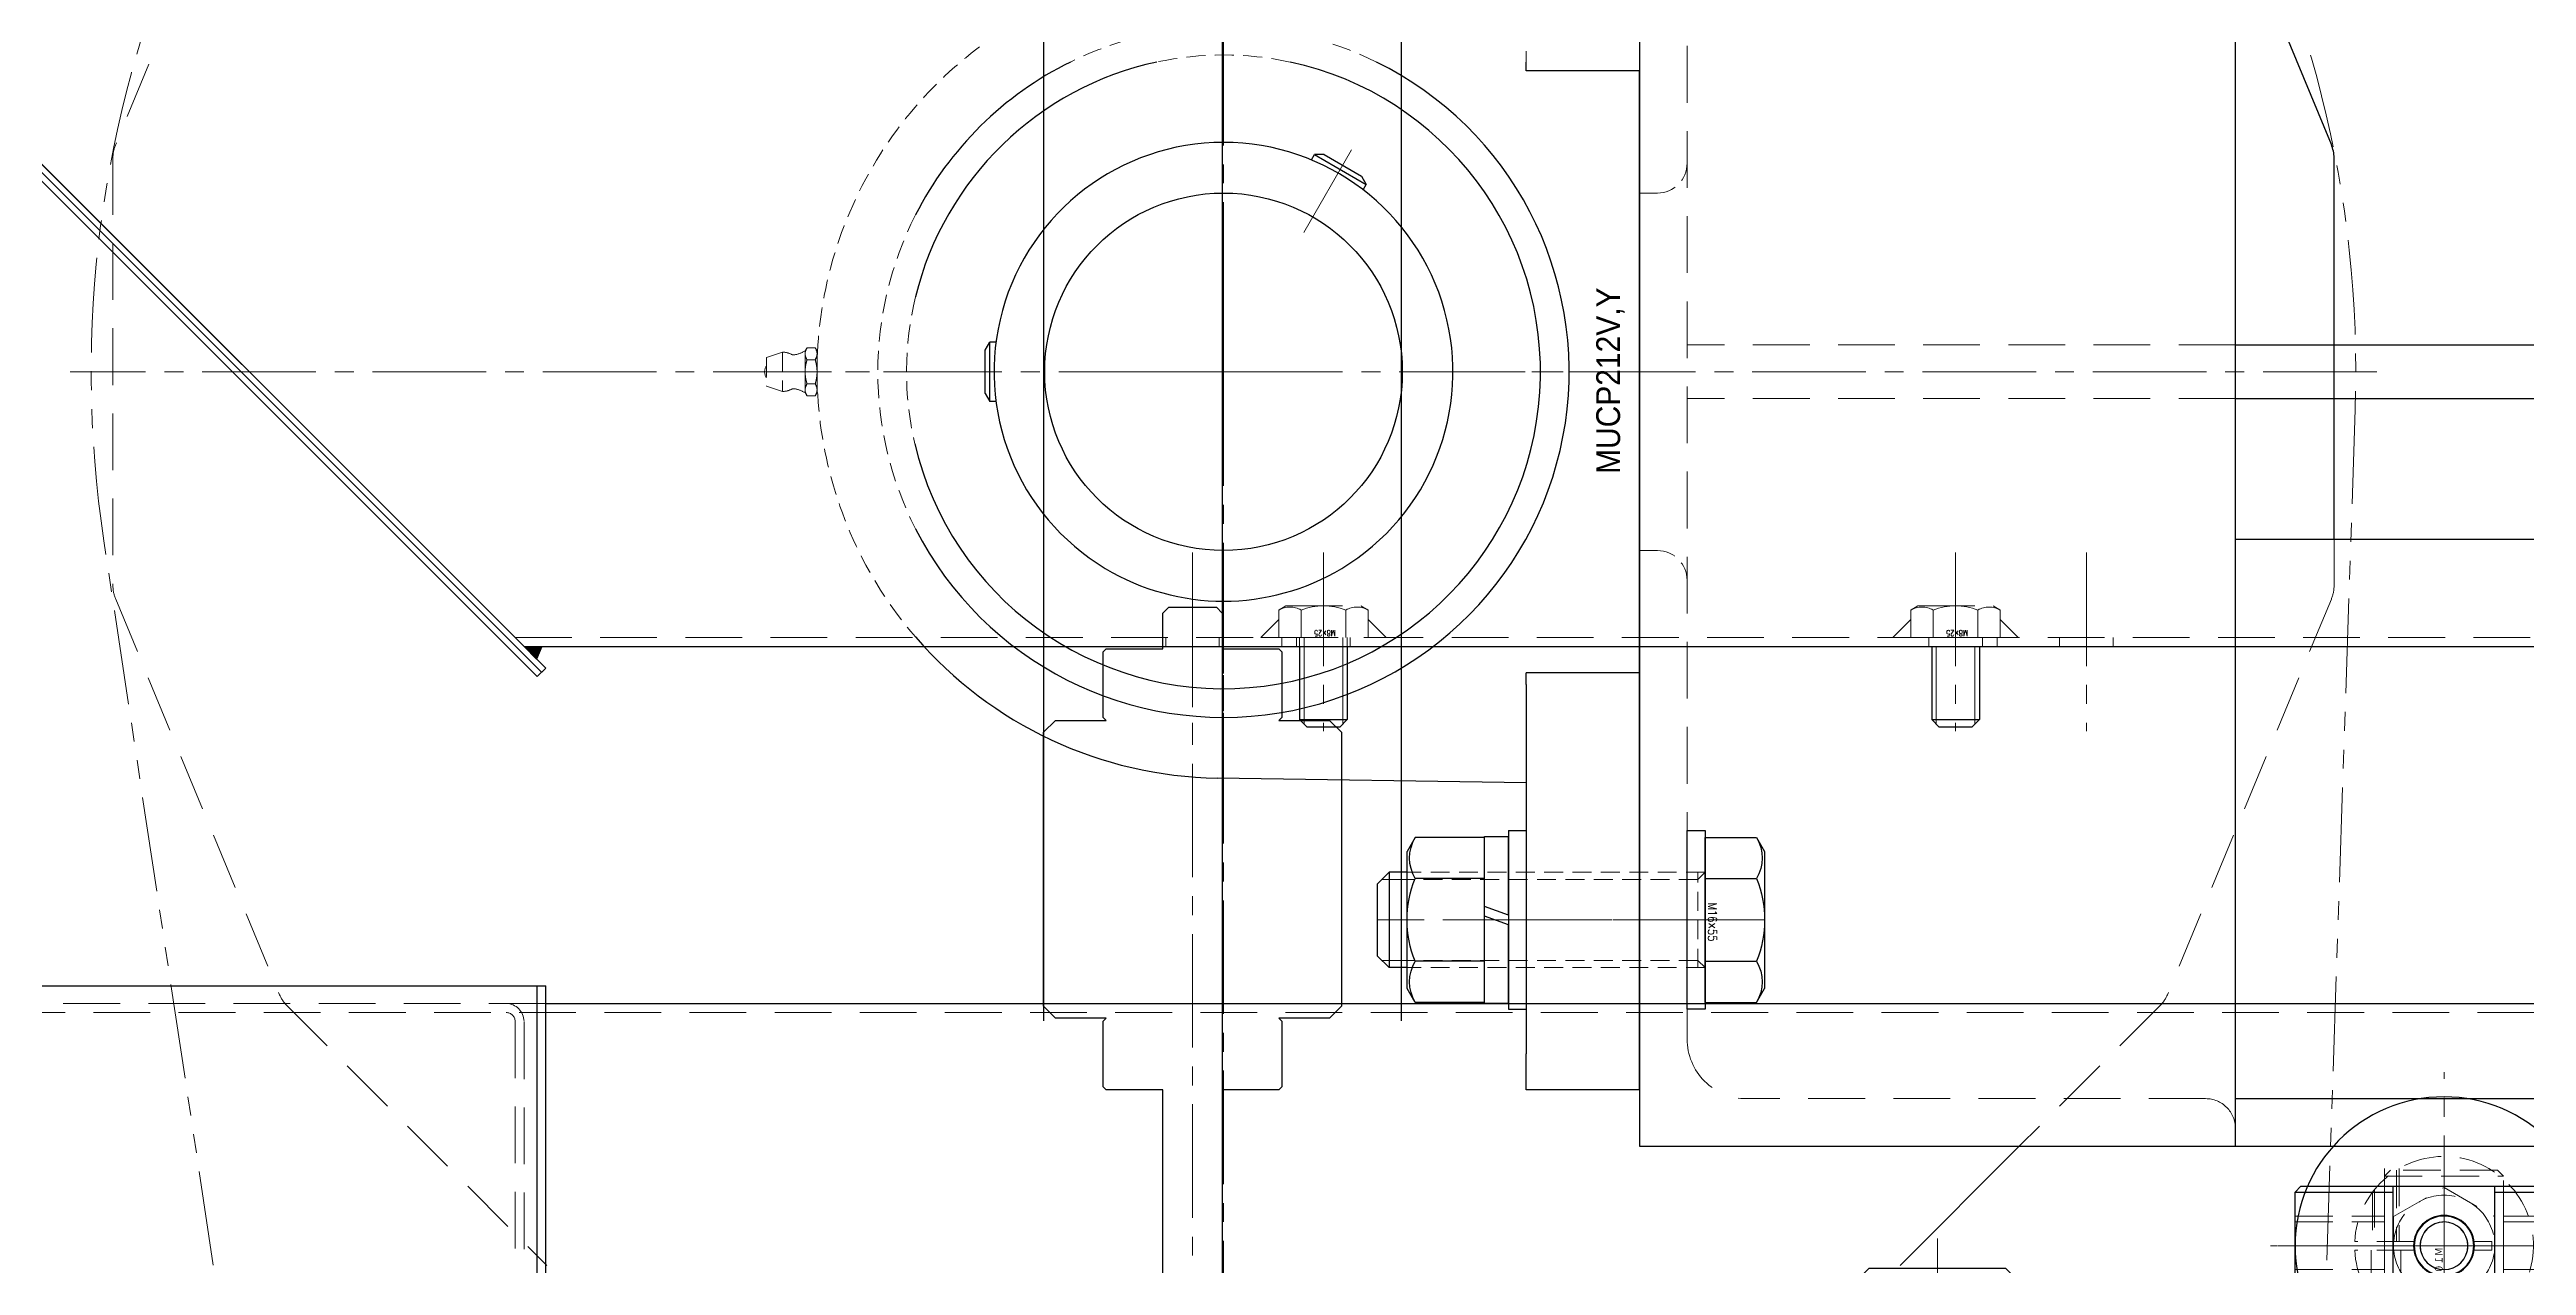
# Model space of a CAD drawing. Header units: millimetres. Extents: x 0 to 51411, y 0 to 16902.
# Drawn here: x 7376.4 to 7792.1, y 15250.9 to 15455 of the extents above; entities that cross this region are included whole.
import ezdxf

# ---------------------------------------------------------------- set-up
doc = ezdxf.new("R2010")
doc.units = ezdxf.units.MM
for name, pattern in [('CENTER2', [28.575, 19.05, -3.175, 3.175, -3.175]), ('HIDDEN', [9.525, 6.35, -3.175]), ('HIDDEN2', [4.7625, 3.175, -1.5875]), ('PHANTOM2', [31.75, 15.875, -3.175, 3.175, -3.175, 3.175, -3.175])]:
    doc.linetypes.add(name, pattern=pattern)
for name, color, linetype, lineweight in [('01_外形線', 7, 'Continuous', 25), ('02_細線', 5, 'Continuous', 13), ('03_かくれ線', 6, 'HIDDEN2', 13), ('04_HIDDEN', 2, 'HIDDEN', 13), ('04_中心線', 1, 'CENTER2', 9), ('05_CENTER', 4, 'CENTER2', 13), ('06_PHANTOM', 2, 'PHANTOM2', 13)]:
    doc.layers.add(name, color=color, linetype=linetype, lineweight=lineweight)
doc.layers.add('10_DRAFT', color=8, linetype='Continuous', lineweight=0, plot=False)
doc.layers.add('10_補助線', color=8, linetype='Continuous', lineweight=13, plot=False)
doc.styles.add('KANJI0', font='txt.shx', dxfattribs={"width": 0.9, "height": 30, "bigfont": 'bigfont'})
doc.styles.add('KSS_TXT', font='txt.shx', dxfattribs={"bigfont": 'extfont2.shx'})
doc.styles.add('KSS_TXT_L', font='txt.shx', dxfattribs={"height": 9, "bigfont": 'extfont2.shx'})
doc.styles.get("Standard").update_dxf_attribs({"font": 'arial.ttf'})
doc.styles.add('寸法用', font='simplex.shx', dxfattribs={"width": 0.8, "bigfont": '@extfont2.shx'})

# ---------------------------------------------------------------- blocks, each defined once
blk = doc.blocks.new('A$C630344D5_1_1_1')
at = {"color": 0}
blk.add_lwpolyline([(1160, 150.2), (280, 150.2, -0.037623), (275.52, 150.54), (28.38, 187.87, 1.096072), (6.32, -189.89), (309, -179.82, -0.030069), (312.61, -179.91), (1997.39, -326.79, 0.610481), (2025.81, -281.61), (1921.29, -105.09, -0.309422), (1923.51, -71.27), (2106.95, 162.34, 0.68117), (2034, 286.77), (1164.64, 150.56, -0.038872), (1160, 150.2)], format="xyb", dxfattribs=at)
at = {"layer": '10_DRAFT'}
for p, q in [((0, -5.43), (0, 5.43)), ((5.43, 0), (-5.43, 0))]:
    blk.add_line(p, q, dxfattribs=at)
blk = doc.blocks.new('*U1395')
at = {"layer": '04_中心線', "color": 0, "linetype": 'CENTER2', "transparency": 16777216}
for p, q in [((0, 38), (0, 193.5)), ((-193.5, 0), (-38, 0)), ((38, 0), (193.5, 0)), ((0, -193.5), (0, -38))]:
    blk.add_line(p, q, dxfattribs=at)
at = {"layer": '04_中心線', "color": 0, "linetype": 'Continuous', "transparency": 16777216}
for p, q in [((0, -19), (0, 19)), ((-19, 0), (19, 0))]:
    blk.add_line(p, q, dxfattribs=at)
blk = doc.blocks.new('A$C3C4F31BA_1_1')
h = blk.add_hatch()
h.set_pattern_fill('_USER', color=3, scale=3, angle=45, pattern_type=0)
h.set_pattern_definition([(45, (-21390.35, -7713.919), (-2.12132034, 2.12132034), [])])
h.paths.add_polyline_path([(0, 27), (0, 24), (106.5, 24), (106.5, 27)])
h.paths.add_polyline_path([(-106.5, 27), (-106.5, 24), (0, 24), (0, 27)])
h.paths.add_polyline_path([(0, -27), (0, -24), (-106.5, -24), (-106.5, -27)])
h.paths.add_polyline_path([(106.5, -27), (106.5, -24), (0, -24), (0, -27)])
at = {"color": 0}
for p, q in [((-106.5, 27), (-106.5, -27)), ((106.5, 27), (106.5, -27)), ((-111, 17.5), (-112, 16.5)), ((-111, -17.5), (-111, 17.5)), ((-107.5, 17.5), (-111, 17.5)), ((107.5, 17.5), (119.5, 17.5)), ((119.5, 17.5), (120.5, 16.5)), ((119.5, -17.5), (119.5, 17.5)), ((-189.5, 12.5), (-190.5, 11.5)), ((-189.5, 12.5), (-112, 12.5)), ((-189.5, 4), (-189.5, 12.5)), ((-112, 16.5), (-112, -16.5)), ((120.5, 16.5), (120.5, -16.5)), ((158.5, 12.5), (120.5, 12.5)), ((158.5, 12.5), (158.5, -12.5)), ((158.5, 12.5), (159.5, 11.5)), ((-190.5, 11.5), (-190.5, -11.5)), ((159.5, 11.5), (159.5, -11.5)), ((-190.5, 4), (-134.5, 4)), ((-190.5, -4), (-134.5, -4)), ((-189.5, -4), (-189.5, -12.5)), ((-190.5, -11.5), (-189.5, -12.5)), ((159.5, -11.5), (158.5, -12.5)), ((-189.5, -12.5), (-112, -12.5)), ((-112, -16.5), (-111, -17.5)), ((120.5, -16.5), (119.5, -17.5)), ((158.5, -12.5), (120.5, -12.5)), ((-111, -17.5), (-107.5, -17.5)), ((119.5, -17.5), (107.5, -17.5))]:
    blk.add_line(p, q, dxfattribs=at)
blk.add_lwpolyline([(-106.5, -27), (106.5, -27), (107.5, -26), (107.5, 26), (106.5, 27), (-106.5, 27), (-107.5, 26), (-107.5, -26)], close=True, dxfattribs=at)
blk.add_arc((-134.5, 0), 4, 270, 90, dxfattribs=at)
at = {"layer": '04_HIDDEN'}
for p, q in [((-107.5, 24), (107.5, 24)), ((-107.5, -24), (107.5, -24))]:
    blk.add_line(p, q, dxfattribs=at)
for points in [[(-190.5, -4), (-174.5, -4), (-174.5, 4), (-190.5, 4)], [(-190.5, -3.25), (-170.5, -3.25), (-170.5, 3.25), (-190.5, 3.25)], [(-170.5, -3.25), (-168.62, 0), (-170.5, 3.25)]]:
    blk.add_lwpolyline(points, dxfattribs=at)
at = {"layer": '05_CENTER'}
blk.add_line((-194.76, 0), (164.5, 0), dxfattribs=at)
at = {"layer": '10_DRAFT'}
blk.add_line((0, 27), (0, -27), dxfattribs=at)
at = {"layer": '10_DRAFT', "style": 'KSS_TXT'}
blk.add_text('④', height=6, dxfattribs=at).set_placement((7.27, 1.61))
blk = doc.blocks.new('MUCAFL204Jc_1_1')
at = {"color": 0}
for p, q in [((-24.06, 29.55), (-12, 30)), ((-12, 30), (0, 30)), ((0, 30), (0, -30)), ((-25.5, 28.05), (-25.5, -28.05)), ((-9, 10.48), (-9, 27.35)), ((-33.3, 14.5), (-25.5, 14.5)), ((-33.3, 14.5), (-33.3, -14.5)), ((-31.8, 15.5), (-30.93, 16)), ((-25.8, 15.5), (-31.8, 15.5)), ((-31.8, 14.5), (-31.8, 15.5)), ((-31.25, 14.5), (-31.25, 15.82)), ((-26.67, 16), (-30.93, 16)), ((-25.8, 15.5), (-26.67, 16)), ((-26.35, 14.5), (-26.35, 15.82)), ((-25.8, 14.5), (-25.8, 15.5)), ((-12, 11.5), (-12, -11.5)), ((-9, 11.5), (-12, 11.5)), ((-9, -11.5), (-12, -11.5)), ((-9, -10.48), (-9, -27.35)), ((-33.3, -14.5), (-25.5, -14.5)), ((-24.06, -29.55), (-12, -30)), ((-12, -30), (0, -30))]:
    blk.add_line(p, q, dxfattribs=at)
at = {"color": 0, "linetype": 'CENTER2'}
blk.add_line((-28.8, 19), (-28.8, 7), dxfattribs=at)
at = {"color": 0, "linetype": 'HIDDEN'}
for p, q in [((-25.5, 14.5), (-2.3, 14.5)), ((-2.3, 14.5), (-2.3, -14.5)), ((-33.3, 10), (-2.3, 10)), ((-12, 6), (0, 6)), ((-12, -6), (0, -6)), ((-33.3, -10), (-2.3, -10)), ((-25.5, -14.5), (-2.3, -14.5))]:
    blk.add_line(p, q, dxfattribs=at)
at = {"color": 0}
for centre, start, end in [((-24, 28.05), 92.1211, 180), ((-24, -28.05), 180, 267.8789)]:
    blk.add_arc(centre, 1.5, start, end, dxfattribs=at)
at = {"layer": '10_DRAFT'}
for p, q in [((-23.5, 21.91), (-23.5, -21.91)), ((-15, 23.5), (-15, -23.5)), ((-6.5, 21.91), (-6.5, -21.91)), ((-33.3, 0), (0, 0))]:
    blk.add_line(p, q, dxfattribs=at)
for start, end in [(68.7952, 111.2048), (248.7952, 291.2048)]:
    blk.add_arc((-15, 0), 23.5, start, end, dxfattribs=at)
blk = doc.blocks.new('A$C7E374867_2_1')
at = {"color": 0, "linetype": 'CENTER2'}
blk.add_line((0, -29), (0, 14), dxfattribs=at)
at = {"color": 0}
for p, q in [((-9.81, 11), (9.81, 11)), ((-9.81, 4), (-9.81, 11)), ((-4.91, 4), (-4.91, 11)), ((4.91, 4), (4.91, 11)), ((9.81, 4), (9.81, 11)), ((-11, 1.5), (11, 1.5)), ((-11, 1.5), (-11, 0)), ((-11, 0), (11, 0)), ((9.81, 4), (-9.81, 4)), ((-9.25, 4), (-9.25, 1.5)), ((0, 1.5), (-2.5, 4)), ((0, 4), (2.5, 1.5)), ((9.25, 1.5), (9.25, 4)), ((11, 0), (11, 1.5))]:
    blk.add_line(p, q, dxfattribs=at)
at = {"color": 0, "linetype": 'HIDDEN'}
for p, q in [((-5, -26), (-5, 0)), ((-4.19, -26), (-4.19, 0)), ((4.19, -26), (4.19, 0)), ((5, -26), (5, 0)), ((-5, -26), (5, -26))]:
    blk.add_line(p, q, dxfattribs=at)
at = {"layer": '10_DRAFT', "style": 'KSS_TXT_L'}
blk.add_text('BT-M10x30L,SW,PW', height=0.3, dxfattribs=at).set_placement((5.05, 10.66))
blk = doc.blocks.new('A$C57F27D4C_1_1')
at = {"color": 0}
for p, q in [((-175, 10), (-175, -10)), ((175, 10), (175, -10))]:
    blk.add_line(p, q, dxfattribs=at)
blk.add_lwpolyline([(-104, -10), (104, -10), (105, -9), (105, 29), (104, 30), (-104, 30), (-105, 29), (-105, -9)], close=True, dxfattribs=at)
for points in [[(105, 10), (175, 10), (176, 9), (176, -9), (175, -10), (-175, -10), (-176, -9), (-176, 9), (-175, 10)], [(-175, 10), (-105, 10)]]:
    blk.add_lwpolyline(points, dxfattribs=at)
for centre in [(-80, 20), (0, 20), (80, 20)]:
    blk.add_circle(centre, 3.5, dxfattribs=at)
at = {"layer": '04_HIDDEN'}
blk.add_lwpolyline([(-105, 10), (105, 10)], dxfattribs=at)
at = {"layer": '05_CENTER'}
for p, q in [((-80, 14.16), (-80, 25.84)), ((0, 14.16), (0, 25.84)), ((80, 14.16), (80, 25.84)), ((-74.16, 20), (-85.84, 20)), ((5.84, 20), (-5.84, 20)), ((85.84, 20), (74.16, 20)), ((-181, 0), (181, 0))]:
    blk.add_line(p, q, dxfattribs=at)
at = {"layer": '10_DRAFT'}
blk.add_line((0, -10), (0, 30), dxfattribs=at)
at = {"layer": '10_DRAFT', "style": 'KSS_TXT'}
blk.add_text('③', height=6, dxfattribs=at).set_placement((-13.25, 1.61))
blk = doc.blocks.new('A$C1CDC73D4_1_1')
at = {"color": 3}
blk.add_line((105, 80), (-105, 80), dxfattribs=at)
at = {"color": 0}
blk.add_lwpolyline([(-105, -8), (-105, 83), (-103, 85), (103, 85), (105, 83), (105, -8), (103, -10), (-103, -10)], close=True, dxfattribs=at)
for points in [[(-76.5, 15), (-76.5, 25, 1), (-83.5, 25), (-83.5, 15, 1)], [(3.5, 15), (3.5, 25, 1), (-3.5, 25), (-3.5, 15, 1)], [(83.5, 15), (83.5, 25, 1), (76.5, 25), (76.5, 15, 1)]]:
    blk.add_lwpolyline(points, format="xyb", close=True)
at = {"layer": '05_CENTER'}
for p, q in [((-80, 31.5), (-80, 8.5)), ((0, 31.5), (0, 8.5)), ((80, 31.5), (80, 8.5)), ((-73.5, 25), (-86.5, 25)), ((6.5, 25), (-6.5, 25)), ((86.5, 25), (73.5, 25)), ((-73.5, 20), (-86.5, 20)), ((6.5, 20), (-6.5, 20)), ((86.5, 20), (73.5, 20)), ((-73.5, 15), (-86.5, 15)), ((6.5, 15), (-6.5, 15)), ((86.5, 15), (73.5, 15))]:
    blk.add_line(p, q, dxfattribs=at)
blk = doc.blocks.new('6b_1_1')
at = {"color": 0}
for p, q in [((-2.87, 4.98), (-5.75, 0)), ((2.88, 4.98), (-2.87, 4.98)), ((5.75, 0), (2.88, 4.98)), ((-5.75, 0), (-2.87, -4.98)), ((2.88, -4.98), (5.75, 0)), ((-2.87, -4.98), (2.88, -4.98))]:
    blk.add_line(p, q, dxfattribs=at)
at = {"color": 0, "linetype": 'CENTER2'}
for p, q in [((0, -7.47), (0, 7.47)), ((7.47, 0), (-7.47, 0))]:
    blk.add_line(p, q, dxfattribs=at)
at = {"color": 0}
for radius in [6.5, 4.98, 3, 2.5]:
    blk.add_circle((0, 0), radius, dxfattribs=at)
at = {"layer": '10_DRAFT', "style": 'KSS_TXT'}
blk.add_text('M6', height=0.8, dxfattribs=at).set_placement((0.08, 0.06))
blk = doc.blocks.new('A$C5AB923D3_1_1_1')
at = {"color": 0}
for radius in [25, 5.1]:
    blk.add_circle((0, 0), radius, dxfattribs=at)
at = {"layer": '05_CENTER'}
for p, q in [((0, -29.13), (0, 29.13)), ((29.13, 0), (-29.13, 0))]:
    blk.add_line(p, q, dxfattribs=at)
blk = doc.blocks.new('SCS10-12b_1_1_1')
at = {"color": 0, "linetype": 'CENTER2'}
for p, q in [((0, 16.38), (0, -16.38)), ((-16.38, 0), (16.38, 0)), ((-12.97, -10), (12.97, -10))]:
    blk.add_line(p, q, dxfattribs=at)
at = {"color": 0}
for p, q in [((-0.75, 8), (-0.75, 4.94)), ((-0.75, 8), (0.75, 8)), ((0.75, 8), (0.75, 4.94)), ((-0.75, -4.94), (-0.75, -14.98)), ((0.75, -4.94), (0.75, -14.98))]:
    blk.add_line(p, q, dxfattribs=at)
at = {"color": 0, "linetype": 'HIDDEN'}
for p, q in [((-12.99, -7.5), (-0.75, -7.5)), ((-12.69, -8), (-0.75, -8)), ((0.75, -7.25), (5, -7.25)), ((5, -5.5), (5, -14.14)), ((5, -5.5), (14.05, -5.5)), ((-9.45, -11.65), (-0.75, -11.65)), ((-9, -12), (-0.75, -12)), ((0.75, -12.25), (5, -12.25))]:
    blk.add_line(p, q, dxfattribs=at)
at = {"color": 0}
for radius, start, end in [(15, 0, 267.134), (5, 98.6269, 261.3731), (5, 0, 81.3731), (5, 278.6269, 0), (15, 272.866, 0)]:
    blk.add_arc((0, 0), radius, start, end, dxfattribs=at)
blk = doc.blocks.new('M10Nua_1_1_1')
at = {"color": 0}
for p, q in [((-4.9, 8.49), (-9.8, 0)), ((-4.9, 8.49), (4.9, 8.49)), ((9.8, 0), (4.9, 8.49)), ((-9.8, 0), (-4.9, -8.49)), ((4.9, -8.49), (9.8, 0)), ((-4.9, -8.49), (4.9, -8.49))]:
    blk.add_line(p, q, dxfattribs=at)
at = {"color": 0, "linetype": 'CENTER2'}
for p, q in [((0, -11.1), (0, 11.1)), ((11.1, 0), (-11.1, 0))]:
    blk.add_line(p, q, dxfattribs=at)
at = {"color": 0}
for radius in [8.49, 5, 4]:
    blk.add_circle((0, 0), radius, dxfattribs=at)
at = {"layer": '10_DRAFT', "style": 'KANJI0', "width": 0.82}
blk.add_text('Ｍ１０', height=1.25, dxfattribs=at).set_placement((0.26, 0.12))
blk = doc.blocks.new('M10Tz_1_1_1')
at = {"color": 0}
for radius in [5, 4]:
    blk.add_circle((0, 0), radius, dxfattribs=at)
at = {"layer": '05_CENTER'}
for p, q in [((0, -8.34), (0, 8.34)), ((8.34, 0), (-8.34, 0))]:
    blk.add_line(p, q, dxfattribs=at)
blk = doc.blocks.new('A$C41CE1F39_1')
at = {"color": 0}
for p, q in [((-9, 25), (-9, 8.53)), ((9, 25), (9, 8.53)), ((-9, -8.53), (-9, -25)), ((9, -8.53), (9, -25))]:
    blk.add_line(p, q, dxfattribs=at)
for p, q in [((10, 8.53), (-10, 8.53)), ((10, -8.53), (-10, -8.53))]:
    blk.add_line(p, q)
blk.add_lwpolyline([(9, 25), (-9, 25), (-10, 24), (-10, -24), (-9, -25), (9, -25), (10, -24), (10, 24)], close=True, dxfattribs=at)
at = {"layer": '04_HIDDEN'}
for p, q in [((-5, 25), (-5, 10)), ((-4, 25), (-4, 10)), ((4, 25), (4, 10)), ((5, 25), (5, 10)), ((10, 10), (-10, 10)), ((10, -10), (-10, -10)), ((-5, -25), (-5, -10)), ((-4, -25), (-4, -10)), ((4, -25), (4, -10)), ((5, -25), (5, -10))]:
    blk.add_line(p, q, dxfattribs=at)
at = {"layer": '05_CENTER'}
for p, q in [((0, 27.91), (0, 6.5)), ((0, -27.91), (0, -6.56))]:
    blk.add_line(p, q, dxfattribs=at)
at = {"layer": '10_DRAFT'}
blk.add_line((10, 0), (-10, 0), dxfattribs=at)
blk.add_blockref('M10Tz_1_1_1', (0, 0))
blk = doc.blocks.new('A$C21C6302D_1')
for name in ['A$C5AB923D3_1_1_1', 'A$C41CE1F39_1']:
    blk.add_blockref(name, (0, 0))
at = {"layer": '04_HIDDEN', "color": 4, "xscale": -1, "rotation": 180}
blk.add_blockref('SCS10-12b_1_1_1', (0, 0), dxfattribs=at)
at = {"layer": '04_HIDDEN'}
blk.add_blockref('M10Nua_1_1_1', (0, 0), dxfattribs=at)
blk = doc.blocks.new('A$C695769F9_1_1')
for name, p in [('A$C1CDC73D4_1_1', (120, 0)), ('A$C21C6302D_1', (-43.3, 0)), ('6b_1_1', (40, 20)), ('6b_1_1', (120, 20)), ('6b_1_1', (200, 20))]:
    blk.add_blockref(name, p)
at = {"color": 4, "xscale": -1, "rotation": 180}
blk.add_blockref('MUCAFL204Jc_1_1', (0, 0), dxfattribs=at)
at = {"color": 4, "rotation": 180}
blk.add_blockref('MUCAFL204Jc_1_1', (240, 0), dxfattribs=at)
at = {"xscale": -1}
blk.add_blockref('A$C21C6302D_1', (283.3, 0), dxfattribs=at)
for p, rotation in [((-12, 0), 90), ((252, 0), 270)]:
    blk.add_blockref('A$C7E374867_2_1', p, dxfattribs=dict(rotation=rotation))
at = {"layer": '04_HIDDEN'}
blk.add_blockref('A$C57F27D4C_1_1', (120, 0), dxfattribs=at)
blk = doc.blocks.new('A$C7BDE45FF_1_1')
at = {"rotation": 180}
blk.add_blockref('A$C3C4F31BA_1_1', (-110, 0), dxfattribs=at)
blk.add_blockref('A$C695769F9_1_1', (-230, -85))

msp = doc.modelspace()

# ---------------------------------------------------------------- hatches: boundary and pattern name
at = {"layer": '01_外形線'}
h = msp.add_hatch(color=4, dxfattribs=at)
h.dxf.hatch_style = 1
h.paths.add_polyline_path([(7456.066, 15354.825), (7459.066, 15354.825), (7458.187, 15352.704)])

# ---------------------------------------------------------------- linework, layer by layer
for p, q in [((7543.237, 15829.825), (7543.237, 15291.992)), ((7603.237, 15829.825), (7603.237, 15291.992)), ((7573.237, 15804.825), (7573.237, 15266.992)), ((7743.237, 15372.785), (7743.237, 15581.628)), ((7743.237, 15405.41), (7905.237, 15405.41)), ((7743.237, 15396.41), (7905.237, 15396.41)), ((7813.237, 15372.785), (7743.237, 15372.785)), ((7743.237, 15278.91), (7905.237, 15278.91))]:
    msp.add_line(p, q, dxfattribs=at)
at = {"layer": '01_外形線', "color": 4}
for p, q in [((7586.204, 15354.825), (7586.204, 15342.525)), ((7594.204, 15354.825), (7594.204, 15342.525)), ((7692.27, 15354.825), (7692.27, 15342.525)), ((7700.27, 15354.825), (7700.27, 15342.525)), ((7586.204, 15342.525), (7594.204, 15342.525)), ((7586.204, 15342.525), (7587.404, 15341.325)), ((7587.404, 15341.325), (7593.004, 15341.325)), ((7594.204, 15342.525), (7593.004, 15341.325)), ((7692.27, 15342.525), (7700.27, 15342.525)), ((7692.27, 15342.525), (7693.47, 15341.325)), ((7693.47, 15341.325), (7699.07, 15341.325)), ((7700.27, 15342.525), (7699.07, 15341.325)), ((7253.237, 15297.871), (7459.712, 15297.871)), ((7458.298, 14861.871), (7458.298, 15297.871)), ((7459.712, 14861.871), (7459.712, 15297.871)), ((7459.712, 15294.871), (7931.237, 15294.871))]:
    msp.add_line(p, q, dxfattribs=at)
msp.add_lwpolyline([(7255.237, 15556.482, 0.1989124), (7255.823, 15555.068), (7459.712, 15351.178), (7458.298, 15349.764), (7254.409, 15553.653, -0.1989124), (7253.237, 15556.482), (7253.237, 15854.825), (7253.237, 15934.825), (7255.237, 15934.825), (7255.237, 15854.825)], format="xyb", close=True, dxfattribs=at)
msp.add_lwpolyline([(7255.237, 15854.825), (7255.237, 15556.896, 0.1989124), (7256.116, 15554.775), (7456.066, 15354.825), (7823.237, 15354.825), (7823.237, 15357.825), (7931.237, 15357.825), (7931.237, 15854.825)], format="xyb", dxfattribs=at)
at = {"layer": '01_外形線'}
for points in [[(7643.237, 15800.91), (7643.237, 15270.91), (7913.237, 15270.91), (7913.237, 15790.91), (7903.237, 15800.91), (7643.237, 15800.91)], [(7743.237, 15270.91), (7743.237, 15530.91), (7643.237, 15530.91)], [(7563.237, 15205.551), (7563.237, 15280.41), (7553.737, 15280.41), (7553.237, 15280.91), (7553.237, 15291.91), (7553.737, 15292.41), (7545.237, 15292.41), (7543.237, 15294.41), (7543.237, 15340.41), (7545.237, 15342.41), (7553.737, 15342.41), (7553.237, 15342.91), (7553.237, 15353.91), (7553.737, 15354.41), (7563.237, 15354.41), (7563.237, 15360.41), (7564.237, 15361.41), (7572.237, 15361.41), (7573.237, 15360.41), (7573.237, 15354.41), (7582.737, 15354.41), (7583.237, 15353.91), (7583.237, 15342.91), (7582.737, 15342.41), (7591.237, 15342.41), (7593.237, 15340.41), (7593.237, 15294.41), (7591.237, 15292.41), (7582.737, 15292.41), (7583.237, 15291.91), (7583.237, 15280.91), (7582.737, 15280.41), (7573.237, 15280.41), (7573.237, 15205.551)]]:
    msp.add_lwpolyline(points, dxfattribs=at)
at = {"layer": '01_外形線', "transparency": 33554495}
for points in [[(7759.786, 15372.785), (7759.786, 15436.784, 0.0984914), (7759.33, 15439.08), (7743.237, 15477.931)], [(7605.598, 15315.838, -0.2679491), (7605.598, 15322.766)], [(7662.877, 15322.766, -0.2679491), (7662.877, 15315.838)], [(7605.598, 15301.982, -0.1963667), (7605.598, 15315.838)], [(7662.877, 15315.838, -0.1963667), (7662.877, 15301.982)], [(7605.598, 15295.054, -0.2679491), (7605.598, 15301.982)], [(7662.877, 15301.982, -0.2679491), (7662.877, 15295.054)]]:
    msp.add_lwpolyline(points, format="xyb", dxfattribs=at)
for points in [[(7624.237, 15451.41), (7624.237, 15452.91)], [(7643.237, 15451.41), (7624.237, 15451.41)], [(7643.237, 15280.41), (7643.237, 15451.41)], [(7588.194, 15436.47), (7588.707, 15437.358)], [(7588.707, 15437.358), (7597.367, 15432.358)], [(7590.307, 15437.358), (7588.707, 15437.358)], [(7590.307, 15437.358), (7596.567, 15433.744)], [(7596.567, 15433.744), (7597.367, 15432.358)], [(7596.854, 15431.47), (7597.367, 15432.358)], [(7533.437, 15404.524), (7534.237, 15405.91)], [(7533.437, 15397.296), (7533.437, 15404.524)], [(7534.237, 15395.91), (7534.237, 15405.91)], [(7535.263, 15405.91), (7534.237, 15405.91)], [(7533.437, 15397.296), (7534.237, 15395.91)], [(7535.263, 15395.91), (7534.237, 15395.91)], [(7643.237, 15350.41), (7624.237, 15350.41)], [(7624.237, 15348.41), (7624.237, 15350.41)], [(7624.237, 15348.41), (7624.237, 15286.41)], [(7624.237, 15331.91), (7572.374, 15332.718)], [(7605.598, 15322.766), (7604.237, 15320.41)], [(7604.237, 15297.41), (7604.237, 15320.41)], [(7617.237, 15322.766), (7605.598, 15322.766)], [(7617.237, 15311.166), (7617.237, 15322.91)], [(7617.237, 15322.91), (7621.237, 15322.91)], [(7617.237, 15295.054), (7617.237, 15322.766)], [(7621.237, 15323.91), (7621.237, 15293.91)], [(7621.237, 15323.91), (7624.237, 15323.91)], [(7621.237, 15309.71), (7621.237, 15322.91)], [(7624.237, 15323.91), (7624.237, 15293.91)], [(7654.237, 15322.766), (7662.877, 15322.766)], [(7654.237, 15295.054), (7654.237, 15322.766)], [(7662.877, 15322.766), (7664.237, 15320.41)], [(7664.237, 15320.41), (7664.237, 15297.41)], [(7601.237, 15316.91), (7599.237, 15314.91)], [(7604.237, 15316.91), (7601.237, 15316.91)], [(7601.237, 15316.91), (7601.237, 15300.91)], [(7617.237, 15315.838), (7605.598, 15315.838)], [(7654.237, 15315.838), (7662.877, 15315.838)], [(7599.237, 15314.91), (7599.237, 15302.91)], [(7621.237, 15309.71), (7617.237, 15311.166)], [(7617.237, 15294.91), (7617.237, 15309.566)], [(7621.237, 15308.11), (7617.237, 15309.566)], [(7621.237, 15294.91), (7621.237, 15308.11)], [(7601.237, 15300.91), (7599.237, 15302.91)], [(7604.237, 15300.91), (7601.237, 15300.91)], [(7617.237, 15301.982), (7605.598, 15301.982)], [(7654.237, 15301.982), (7662.877, 15301.982)], [(7605.598, 15295.054), (7604.237, 15297.41)], [(7617.237, 15295.054), (7605.598, 15295.054)], [(7654.237, 15295.054), (7662.877, 15295.054)], [(7662.877, 15295.054), (7664.237, 15297.41)], [(7621.237, 15294.91), (7617.237, 15294.91)], [(7621.237, 15293.91), (7624.237, 15293.91)], [(7624.237, 15280.41), (7624.237, 15286.41)], [(7643.237, 15280.41), (7624.237, 15280.41)], [(7686.975, 15250.91), (7706.975, 15270.91)], [(7457.9, 15252.91), (7459.9, 15250.91)]]:
    msp.add_lwpolyline(points, dxfattribs=at)
at = {"layer": '01_外形線', "color": 4}
msp.add_lwpolyline([(7456.066, 15354.825), (7459.066, 15354.825), (7458.187, 15352.704), (7456.066, 15354.825)], dxfattribs=at)
at = {"layer": '01_外形線', "transparency": 33554495}
msp.add_lwpolyline([(7654.237, 15323.91), (7654.237, 15293.91), (7651.237, 15293.91), (7651.237, 15323.91)], close=True, dxfattribs=at)
msp.add_circle((7573.437, 15400.91), 30, dxfattribs=at)
for radius, start, end in [(53.188, 193.13715, 77.86576), (58, 207.00712, 63.70844), (53.188, 102.13424, 166.30008), (58, 116.29156, 152.99288), (38.5, 301.00272, 238.99728), (38.5, 238.99728, 301.00272), (68.2, 220.73819, 269.10712)]:
    msp.add_arc((7573.437, 15400.91), radius, start, end, dxfattribs=at)
at = {"layer": '02_細線', "color": 4}
for p, q in [((7586.954, 15354.825), (7586.954, 15341.775)), ((7593.454, 15354.825), (7593.454, 15341.775)), ((7693.02, 15354.825), (7693.02, 15341.775)), ((7699.52, 15354.825), (7699.52, 15341.775))]:
    msp.add_line(p, q, dxfattribs=at)
at = {"layer": '02_細線', "transparency": 33554495}
for points in [[(7604.237, 15315.71), (7600.037, 15315.71)], [(7604.237, 15302.11), (7600.037, 15302.11)]]:
    msp.add_lwpolyline(points, dxfattribs=at)
at = {"layer": '03_かくれ線', "ltscale": 3}
for p, q in [((7743.237, 15405.41), (7651.237, 15405.41)), ((7743.237, 15396.41), (7651.237, 15396.41))]:
    msp.add_line(p, q, dxfattribs=at)
at = {"layer": '03_かくれ線', "color": 4, "ltscale": 3}
for p, q in [((7582.699, 15360.929), (7583.904, 15361.625)), ((7583.904, 15361.625), (7596.504, 15361.625)), ((7597.71, 15360.929), (7596.504, 15361.625)), ((7688.765, 15360.929), (7689.97, 15361.625)), ((7689.97, 15361.625), (7702.57, 15361.625)), ((7703.776, 15360.929), (7702.57, 15361.625)), ((7582.699, 15356.325), (7582.699, 15360.929)), ((7586.451, 15356.325), (7586.451, 15360.929)), ((7593.957, 15356.325), (7593.957, 15360.929)), ((7597.71, 15356.325), (7597.71, 15360.929)), ((7688.765, 15356.325), (7688.765, 15360.929)), ((7692.517, 15356.325), (7692.517, 15360.929)), ((7700.023, 15356.325), (7700.023, 15360.929)), ((7703.776, 15356.325), (7703.776, 15360.929)), ((7454.566, 15356.325), (7823.237, 15356.325)), ((7563.737, 15356.325), (7563.737, 15354.825)), ((7572.737, 15356.325), (7572.737, 15354.825)), ((7582.699, 15356.325), (7597.71, 15356.325)), ((7583.237, 15356.325), (7583.237, 15354.825)), ((7585.704, 15356.325), (7585.704, 15354.825)), ((7594.704, 15356.325), (7594.704, 15354.825)), ((7688.765, 15356.325), (7703.776, 15356.325)), ((7691.77, 15356.325), (7691.77, 15354.825)), ((7700.77, 15356.325), (7700.77, 15354.825)), ((7703.237, 15356.325), (7703.237, 15354.825)), ((7713.737, 15356.325), (7713.737, 15354.825)), ((7722.737, 15356.325), (7722.737, 15354.825)), ((7454.566, 15291.871), (7454.566, 14867.871)), ((7456.066, 14867.871), (7456.066, 15291.871))]:
    msp.add_line(p, q, dxfattribs=at)
at = {"layer": '03_かくれ線', "color": 4}
for p, q in [((7586.204, 15356.325), (7586.204, 15354.825)), ((7586.954, 15356.325), (7586.954, 15354.825)), ((7593.454, 15356.325), (7593.454, 15354.825)), ((7594.204, 15356.325), (7594.204, 15354.825))]:
    msp.add_line(p, q, dxfattribs=at)
at = {"layer": '03_かくれ線', "ltscale": 3, "transparency": 33554495}
for points in [[(7743.237, 15477.931), (7731.873, 15505.366, 0.0984914), (7730.572, 15507.312), (7679.839, 15558.045, 0.0984914), (7677.893, 15559.346), (7611.607, 15586.803, 0.0984914), (7609.311, 15587.259), (7537.563, 15587.259, 0.0984914), (7535.267, 15586.803), (7468.981, 15559.346, 0.0984914), (7467.035, 15558.045), (7416.302, 15507.312, 0.0984914), (7415.001, 15505.366), (7387.545, 15439.08, 0.0984914), (7387.088, 15436.784), (7387.088, 15365.036, 0.0984914), (7387.545, 15362.74), (7415.001, 15296.454, 0.0984914), (7416.302, 15294.508), (7457.9, 15252.91)], [(7759.786, 15372.785), (7759.786, 15365.036, -0.0984914), (7759.33, 15362.74), (7731.873, 15296.454, -0.0984914), (7730.572, 15294.508), (7706.975, 15270.91)]]:
    msp.add_lwpolyline(points, format="xyb", dxfattribs=at)
at = {"layer": '03_かくれ線', "ltscale": 3}
msp.add_lwpolyline([(7743.237, 15273.91, 0.4142136), (7738.237, 15278.91), (7661.237, 15278.91, -0.4142136), (7651.237, 15288.91), (7651.237, 15512.91, -0.4142136), (7661.237, 15522.91), (7738.237, 15522.91, 0.4142136), (7743.237, 15527.91)], format="xyb", dxfattribs=at)
at = {"layer": '03_かくれ線', "transparency": 33554495}
for points in [[(7624.237, 15521.41), (7624.237, 15452.91)], [(7643.237, 15521.41), (7643.237, 15451.41)], [(7496.737, 15403.31), (7499.437, 15404.21)], [(7496.737, 15403.31), (7496.737, 15398.51)], [(7499.437, 15404.21), (7499.437, 15397.61)], [(7503.237, 15404.41), (7503.55, 15404.952)], [(7503.237, 15403.941), (7503.238, 15404.004), (7503.242, 15404.066), (7503.249, 15404.128), (7503.257, 15404.189), (7503.268, 15404.251), (7503.282, 15404.312), (7503.298, 15404.374), (7503.316, 15404.436), (7503.337, 15404.498), (7503.36, 15404.561), (7503.385, 15404.624), (7503.413, 15404.688), (7503.444, 15404.752), (7503.476, 15404.818), (7503.512, 15404.884), (7503.55, 15404.952)], [(7503.237, 15403.941), (7503.237, 15404.41)], [(7503.237, 15400.91), (7503.237, 15403.941)], [(7503.55, 15402.931), (7503.512, 15402.998), (7503.476, 15403.065), (7503.444, 15403.13), (7503.413, 15403.195), (7503.385, 15403.258), (7503.36, 15403.322), (7503.337, 15403.384), (7503.316, 15403.446), (7503.298, 15403.508), (7503.282, 15403.57), (7503.268, 15403.632), (7503.257, 15403.693), (7503.249, 15403.755), (7503.242, 15403.816), (7503.238, 15403.879), (7503.237, 15403.941)], [(7504.924, 15404.952), (7503.55, 15404.952)], [(7505.237, 15404.41), (7504.924, 15404.952)], [(7504.924, 15404.952), (7504.962, 15404.884), (7504.998, 15404.818), (7505.031, 15404.752), (7505.061, 15404.688), (7505.089, 15404.624), (7505.114, 15404.561), (7505.137, 15404.498), (7505.158, 15404.436), (7505.176, 15404.374), (7505.192, 15404.312), (7505.206, 15404.251), (7505.217, 15404.189), (7505.226, 15404.128), (7505.232, 15404.066), (7505.236, 15404.004), (7505.237, 15403.941)], [(7505.237, 15403.941), (7505.236, 15403.879), (7505.232, 15403.816), (7505.226, 15403.755), (7505.217, 15403.693), (7505.206, 15403.632), (7505.192, 15403.57), (7505.176, 15403.508), (7505.158, 15403.446), (7505.137, 15403.384), (7505.114, 15403.322), (7505.089, 15403.258), (7505.061, 15403.195), (7505.031, 15403.13), (7504.998, 15403.065), (7504.962, 15402.998), (7504.924, 15402.931)], [(7505.237, 15404.41), (7505.237, 15403.941)], [(7505.237, 15404.085), (7505.311, 15404.085)], [(7505.237, 15403.941), (7505.237, 15400.91)], [(7503.237, 15400.91), (7503.238, 15401.035), (7503.242, 15401.159), (7503.249, 15401.283), (7503.257, 15401.406), (7503.268, 15401.529), (7503.282, 15401.652), (7503.298, 15401.776), (7503.316, 15401.899), (7503.337, 15402.024), (7503.36, 15402.149), (7503.385, 15402.276), (7503.413, 15402.403), (7503.444, 15402.532), (7503.476, 15402.663), (7503.512, 15402.796), (7503.55, 15402.931)], [(7503.237, 15397.879), (7503.237, 15400.91)], [(7503.55, 15398.889), (7503.512, 15399.024), (7503.476, 15399.157), (7503.444, 15399.288), (7503.413, 15399.417), (7503.385, 15399.545), (7503.36, 15399.671), (7503.337, 15399.796), (7503.316, 15399.921), (7503.298, 15400.044), (7503.282, 15400.168), (7503.268, 15400.291), (7503.257, 15400.414), (7503.249, 15400.537), (7503.242, 15400.661), (7503.238, 15400.785), (7503.237, 15400.91)], [(7503.237, 15397.879), (7503.238, 15397.942), (7503.242, 15398.004), (7503.249, 15398.066), (7503.257, 15398.127), (7503.268, 15398.189), (7503.282, 15398.25), (7503.298, 15398.312), (7503.316, 15398.374), (7503.337, 15398.436), (7503.36, 15398.499), (7503.385, 15398.562), (7503.413, 15398.626), (7503.444, 15398.69), (7503.476, 15398.756), (7503.512, 15398.822), (7503.55, 15398.889)], [(7503.55, 15402.931), (7504.924, 15402.931)], [(7503.55, 15398.889), (7504.924, 15398.889)], [(7504.924, 15402.931), (7504.962, 15402.796), (7504.998, 15402.663), (7505.031, 15402.532), (7505.061, 15402.403), (7505.089, 15402.276), (7505.114, 15402.149), (7505.137, 15402.024), (7505.158, 15401.899), (7505.176, 15401.776), (7505.192, 15401.652), (7505.206, 15401.529), (7505.217, 15401.406), (7505.226, 15401.283), (7505.232, 15401.159), (7505.236, 15401.035), (7505.237, 15400.91)], [(7505.237, 15400.91), (7505.236, 15400.785), (7505.232, 15400.661), (7505.226, 15400.537), (7505.217, 15400.414), (7505.206, 15400.291), (7505.192, 15400.168), (7505.176, 15400.044), (7505.158, 15399.921), (7505.137, 15399.796), (7505.114, 15399.671), (7505.089, 15399.545), (7505.061, 15399.417), (7505.031, 15399.288), (7504.998, 15399.157), (7504.962, 15399.024), (7504.924, 15398.889)], [(7504.924, 15398.889), (7504.962, 15398.822), (7504.998, 15398.756), (7505.031, 15398.69), (7505.061, 15398.626), (7505.089, 15398.562), (7505.114, 15398.499), (7505.137, 15398.436), (7505.158, 15398.374), (7505.176, 15398.312), (7505.192, 15398.25), (7505.206, 15398.189), (7505.217, 15398.127), (7505.226, 15398.066), (7505.232, 15398.004), (7505.236, 15397.942), (7505.237, 15397.879)], [(7505.237, 15400.91), (7505.237, 15397.879)], [(7496.737, 15398.51), (7499.437, 15397.61)], [(7503.237, 15397.41), (7503.237, 15397.879)], [(7503.55, 15396.869), (7503.512, 15396.936), (7503.476, 15397.002), (7503.444, 15397.068), (7503.413, 15397.132), (7503.385, 15397.196), (7503.36, 15397.259), (7503.337, 15397.322), (7503.316, 15397.384), (7503.298, 15397.446), (7503.282, 15397.508), (7503.268, 15397.569), (7503.257, 15397.631), (7503.249, 15397.692), (7503.242, 15397.754), (7503.238, 15397.816), (7503.237, 15397.879)], [(7503.237, 15397.41), (7503.55, 15396.869)], [(7503.55, 15396.869), (7504.924, 15396.869)], [(7505.237, 15397.879), (7505.236, 15397.816), (7505.232, 15397.754), (7505.226, 15397.692), (7505.217, 15397.631), (7505.206, 15397.569), (7505.192, 15397.508), (7505.176, 15397.446), (7505.158, 15397.384), (7505.137, 15397.322), (7505.114, 15397.259), (7505.089, 15397.196), (7505.061, 15397.132), (7505.031, 15397.068), (7504.998, 15397.002), (7504.962, 15396.936), (7504.924, 15396.869)], [(7505.237, 15397.41), (7504.924, 15396.869)], [(7505.237, 15397.879), (7505.237, 15397.41)], [(7505.237, 15397.735), (7505.311, 15397.735)], [(7654.237, 15316.91), (7604.237, 15316.91)], [(7653.037, 15315.71), (7604.237, 15315.71)], [(7653.037, 15300.91), (7653.037, 15316.91)], [(7653.037, 15315.71), (7654.237, 15316.91)], [(7653.037, 15302.11), (7604.237, 15302.11)], [(7654.237, 15300.91), (7604.237, 15300.91)], [(7653.037, 15302.11), (7654.237, 15300.91)]]:
    msp.add_lwpolyline(points, dxfattribs=at)
at = {"layer": '03_かくれ線'}
for points in [[(7643.237, 15430.91), (7646.237, 15430.91, 0.4142071), (7651.237, 15435.91)], [(7643.237, 15370.91), (7646.237, 15370.91, -0.4142071), (7651.237, 15365.91)]]:
    msp.add_lwpolyline(points, format="xyb", dxfattribs=at)
at = {"layer": '03_かくれ線', "transparency": 33554495}
for points in [[(7499.437, 15404.21, -0.1205132), (7500.96, 15403.838)], [(7501.487, 15403.763, -0.1710844), (7500.96, 15403.838)], [(7503.237, 15404.41, -0.0782292), (7501.487, 15403.763)], [(7496.737, 15399.981, -0.3230291), (7496.737, 15401.839)], [(7500.96, 15397.983, -0.1205132), (7499.437, 15397.61)], [(7500.96, 15397.983, -0.1710844), (7501.487, 15398.057)], [(7501.487, 15398.057, -0.0782292), (7503.237, 15397.41)]]:
    msp.add_lwpolyline(points, format="xyb", dxfattribs=at)
at = {"layer": '03_かくれ線', "color": 4, "ltscale": 3}
for points in [[(7582.699, 15359.325), (7582.699, 15356.325), (7579.699, 15356.325), (7582.699, 15359.325)], [(7597.71, 15359.325), (7597.71, 15356.325), (7600.71, 15356.325), (7597.71, 15359.325)], [(7688.765, 15359.325), (7688.765, 15356.325), (7685.765, 15356.325), (7688.765, 15359.325)], [(7703.776, 15359.325), (7703.776, 15356.325), (7706.776, 15356.325), (7703.776, 15359.325)], [(7459.712, 15294.871), (7255.237, 15294.871), (7255.237, 15293.371), (7823.237, 15293.371)]]:
    msp.add_lwpolyline(points, dxfattribs=at)
at = {"layer": '03_かくれ線', "transparency": 33554495}
for radius, start, end in [(68.2, 90.89288, 220.73819), (58, 63.70844, 116.29156), (53.188, 77.86576, 102.13424), (58, 152.99288, 207.00712), (53.188, 166.30008, 193.13715)]:
    msp.add_arc((7573.437, 15400.91), radius, start, end, dxfattribs=at)
at = {"layer": '03_かくれ線', "color": 4, "ltscale": 3}
for centre, radius, start, end in [((7584.575, 15357.679), 3.753, 60.00001, 119.99999), ((7590.204, 15351.16), 10.465, 68.98558, 111.01442), ((7595.833, 15357.679), 3.753, 60.00001, 119.99999), ((7690.641, 15357.679), 3.753, 60.00001, 119.99999), ((7696.27, 15351.16), 10.465, 68.98558, 111.01442), ((7701.899, 15357.679), 3.753, 60.00001, 119.99999), ((7453.066, 15291.871), 3, 0, 90), ((7453.066, 15291.871), 1.5, 0, 90)]:
    msp.add_arc(centre, radius, start, end, dxfattribs=at)
at = {"layer": '03_かくれ線', "transparency": 33554495}
for points, weights in [([(7503.237, 15403.941), (7503.237, 15404.41), (7503.55, 15404.952)], [1, 1.07194812406, 1.06657306684]), ([(7503.55, 15402.931), (7503.237, 15403.472), (7503.237, 15403.941)], [1.06657306684, 1.07194812406, 1]), ([(7504.924, 15404.952), (7505.237, 15404.41), (7505.237, 15403.941)], [1.06657306684, 1.07194812406, 1]), ([(7505.237, 15403.941), (7505.237, 15403.472), (7504.924, 15402.931)], [1, 1.07194812406, 1.06657306684]), ([(7503.237, 15400.91), (7503.237, 15401.848), (7503.55, 15402.931)], [1, 1.07194812406, 1.06657306684]), ([(7503.55, 15398.889), (7503.237, 15399.972), (7503.237, 15400.91)], [1.06657306684, 1.07194812406, 1]), ([(7503.237, 15397.879), (7503.237, 15398.348), (7503.55, 15398.889)], [1, 1.07194812406, 1.06657306684]), ([(7504.924, 15402.931), (7505.237, 15401.848), (7505.237, 15400.91)], [1.06657306684, 1.07194812406, 1]), ([(7505.237, 15400.91), (7505.237, 15399.972), (7504.924, 15398.889)], [1, 1.07194812406, 1.06657306684]), ([(7504.924, 15398.889), (7505.237, 15398.348), (7505.237, 15397.879)], [1.06657306684, 1.07194812406, 1]), ([(7503.55, 15396.869), (7503.237, 15397.41), (7503.237, 15397.879)], [1.06657306684, 1.07194812406, 1]), ([(7505.237, 15397.879), (7505.237, 15397.41), (7504.924, 15396.869)], [1, 1.07194812406, 1.06657306684])]:
    msp.add_rational_spline(points, weights, degree=2, dxfattribs=at)
at = {"layer": '04_中心線', "color": 4}
for p, q in [((7643.237, 15378.075), (7643.237, 15333.075)), ((7568.237, 15370.575), (7568.237, 15340.575)), ((7590.204, 15370.575), (7590.204, 15340.575)), ((7696.27, 15370.575), (7696.27, 15340.575)), ((7718.237, 15370.575), (7718.237, 15340.575))]:
    msp.add_line(p, q, dxfattribs=at)
at = {"layer": '04_中心線'}
msp.add_line((7568.237, 15363.684), (7568.237, 15170.91), dxfattribs=at)
at = {"layer": '04_中心線', "transparency": 33554495}
for points in [[(7573.437, 15324.598), (7573.437, 15477.222)], [(7594.937, 15438.149), (7586.937, 15424.293)], [(7488.637, 15400.91), (7653.237, 15400.91)], [(7664.237, 15308.91), (7599.237, 15308.91)], [(7613.237, 15308.91), (7653.237, 15308.91)]]:
    msp.add_lwpolyline(points, dxfattribs=at)
at = {"layer": '10_補助線', "color": 4}
msp.add_line((7255.116, 15554.361), (7459.005, 15350.471), dxfattribs=at)

# ---------------------------------------------------------------- block references
at = {"xscale": -1, "rotation": 90}
msp.add_blockref('A$C7BDE45FF_1_1', (7693.237, 14980.91), dxfattribs=at)
at = {"layer": '04_中心線', "linetype": 'CENTER2', "transparency": 33554495, "rotation": 89.99999999999999}
msp.add_blockref('*U1395', (7573.437, 15400.91), dxfattribs=at)
at = {"layer": '06_PHANTOM', "color": 6, "xscale": -1, "rotation": 90}
msp.add_blockref('A$C630344D5_1_1_1', (7573.437, 15400.91), dxfattribs=at)

# ---------------------------------------------------------------- texts
at = {"layer": '03_かくれ線', "transparency": 33554495, "style": '寸法用', "width": 0.8}
msp.add_text('M16×55', height=1.5, rotation=270, dxfattribs=at).set_placement((7654.737, 15311.808))
at = {"layer": '10_補助線', "transparency": 33554495, "width": 0.9}
msp.add_text('MUCP212V,Y', height=4, rotation=90, dxfattribs=at).set_placement((7639.982, 15383.768))
at = {"layer": '10_補助線', "color": 4, "ltscale": 3, "style": '寸法用', "width": 0.8}
for p in [(7592.267, 15357.525), (7698.333, 15357.525)]:
    msp.add_text('M8×25', height=1, rotation=180, dxfattribs=at).set_placement(p)

doc.saveas('drawing.dxf')
